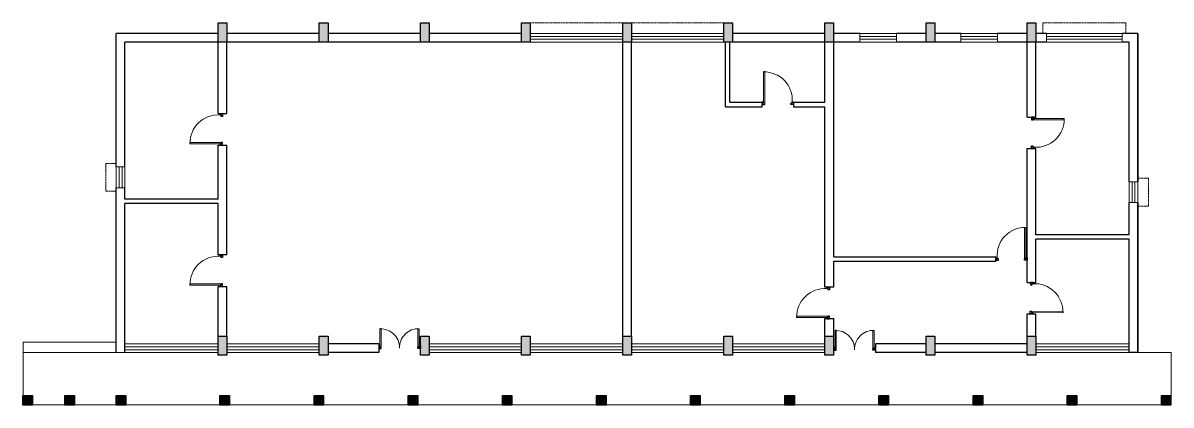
# Model space of a CAD drawing. Header units: inches. Extents: x -6800 to 96653, y -25814 to 17379.
# Drawn here: x 7134 to 8451, y 6821 to 7259 of the extents above; entities that cross this region are included whole.
import ezdxf

# ---------------------------------------------------------------- set-up
doc = ezdxf.new("R2010")
doc.units = ezdxf.units.IN
doc.header["$MEASUREMENT"] = 0
doc.linetypes.add('ACAD_ISO02W100', pattern=[15, 12, -3])
doc.layers.add('Chajja', color=191, linetype='ACAD_ISO02W100', lineweight=13, transparency=0.75)
for name, color, linetype, lineweight in [('Column', 101, 'Continuous', 30), ('Const line', 131, 'Continuous', 5), ('Door', 20, 'Continuous', 20), ('passage', 42, 'Continuous', 20), ('Stairs', 60, 'Continuous', 13), ('Wall', 90, 'Continuous', 30), ('Win ele', 211, 'Continuous', 15), ('Window', 140, 'Continuous', 13)]:
    doc.layers.add(name, color=color, linetype=linetype, lineweight=lineweight)

# ---------------------------------------------------------------- blocks, each defined once
blk = doc.blocks.new('col')
at = {"layer": 'Column'}
h = blk.add_hatch(color=256, dxfattribs=at)
h.dxf.hatch_style = 1
h.paths.add_polyline_path([(830.4, 923.4), (820.4, 923.4), (820.4, 901.4), (830.4, 901.4)])
blk.add_lwpolyline([(820.4, 923.4), (830.4, 923.4), (830.4, 901.4), (820.4, 901.4)], close=True, dxfattribs=at)
blk = doc.blocks.new('ext col2')
at = {"layer": 'Column'}
h = blk.add_hatch(color=256, dxfattribs=at)
h.dxf.hatch_style = 1
h.paths.add_polyline_path([(-33.9, -32.7), (-33.9, -21.7), (-44.9, -21.7), (-44.9, -32.7)])
blk.add_lwpolyline([(-44.9, -21.7), (-33.9, -21.7), (-33.9, -32.7), (-44.9, -32.7)], close=True, dxfattribs=at)
blk = doc.blocks.new('D')
at = {"transparency": 33554508}
h = blk.add_hatch(color=4, dxfattribs=at)
h.dxf.hatch_style = 1
h.paths.add_polyline_path([(619.5, 27.8), (621, 27.8), (621, 29.3), (618, 29.3), (618, 26.3), (619.5, 26.3)])
h = blk.add_hatch(color=4, dxfattribs=at)
h.dxf.hatch_style = 1
h.paths.add_polyline_path([(664.5, 26.3), (666, 26.3), (666, 29.3), (663, 29.3), (663, 27.8), (664.5, 27.8)])
for p, q in [((618, 26.3), (618, 29.3)), ((618, 29.3), (621, 29.3)), ((621, 27.8), (619.5, 27.8)), ((619.5, 27.8), (619.5, 26.3)), ((621, 29.3), (621, 27.8)), ((666, 29.3), (663, 29.3)), ((663, 29.3), (663, 27.8)), ((663, 27.8), (664.5, 27.8)), ((664.5, 27.8), (664.5, 26.3)), ((666, 26.3), (666, 29.3)), ((619.5, 26.3), (618, 26.3)), ((664.5, 26.3), (666, 26.3)), ((621, 6.8), (619.5, 6.8)), ((663, 6.8), (664.5, 6.8))]:
    blk.add_line(p, q)
at = {"layer": 'Door'}
for p, q in [((619.5, 6.8), (619.5, 27.8)), ((621, 27.8), (621, 6.8)), ((663, 27.8), (663, 6.8)), ((664.5, 6.8), (664.5, 27.8))]:
    blk.add_line(p, q, dxfattribs=at)
for centre, radius, start, end in [((620.3, 28.5), 21.8, 268.0251, 1.9749), ((663.8, 28.5), 21.7, 179.9319, 271.9773)]:
    blk.add_arc(centre, radius, start, end, dxfattribs=at)
blk = doc.blocks.new('D1')
at = {"transparency": 33554508}
h = blk.add_hatch(color=4, dxfattribs=at)
h.dxf.hatch_style = 1
h.paths.add_polyline_path([(579.6, -15.7), (581.1, -15.7), (581.1, -14.2), (578.1, -14.2), (578.1, -17.2), (579.6, -17.2)])
h.paths.add_polyline_path([(612.6, -15.7), (612.6, -17.2), (614.1, -17.2), (614.1, -14.2), (611.1, -14.2), (611.1, -15.7)])
for p, q in [((578.1, -17.2), (578.1, -14.2)), ((578.1, -14.2), (581.1, -14.2)), ((579.6, -17.2), (578.1, -17.2)), ((581.1, -15.7), (579.6, -15.7)), ((579.6, -15.7), (579.6, -17.2)), ((581.1, -14.2), (581.1, -15.7)), ((614.1, -14.2), (611.1, -14.2)), ((611.1, -14.2), (611.1, -15.7)), ((611.1, -15.7), (612.6, -15.7)), ((612.6, -15.7), (612.6, -17.2)), ((612.6, -17.2), (614.1, -17.2)), ((614.1, -17.2), (614.1, -14.2)), ((611.1, -51.7), (612.6, -51.7))]:
    blk.add_line(p, q)
at = {"layer": 'Door'}
for p, q in [((611.1, -15.7), (611.1, -51.7)), ((612.6, -51.7), (612.6, -15.7))]:
    blk.add_line(p, q, dxfattribs=at)
blk.add_arc((611.8, -19.4), 32.3, 176.1244, 271.3295, dxfattribs=at)

msp = doc.modelspace()

# ---------------------------------------------------------------- linework, layer by layer
at = {"layer": 'Chajja', "ltscale": 0.2}
for p, q in [((7822.1, 7259), (7716.1, 7259)), ((7938.1, 7259), (7832.1, 7259)), ((8304.1, 7259), (8304.1, 7247)), ((8399.1, 7259), (8304.1, 7259)), ((8399.1, 7259), (8399.1, 7247)), ((7229.1, 7098), (7241.1, 7098)), ((7229.1, 7098), (7229.1, 7066)), ((8425.1, 7081), (8413.1, 7081)), ((8425.1, 7049), (8425.1, 7081)), ((7229.1, 7066), (7241.1, 7066)), ((8425.1, 7049), (8413.1, 7049))]:
    msp.add_line(p, q, dxfattribs=at)
at = {"layer": 'Const line'}
for p, q in [((7978.1, 7247), (7948.1, 7247)), ((7978.1, 7237), (7948.1, 7237)), ((7251.1, 6881), (7241.1, 6881))]:
    msp.add_line(p, q, dxfattribs=at)
at = {"layer": 'passage'}
for p, q in [((7134.1, 6832), (7134.1, 6881)), ((8413.1, 6881), (8451.1, 6881)), ((8451.1, 6832), (8451.1, 6881)), ((8451.1, 6821), (7134.1, 6821))]:
    msp.add_line(p, q, dxfattribs=at)
at = {"layer": 'Stairs'}
for p, q in [((7241.1, 6893), (7134.1, 6893)), ((7134.1, 6881), (7134.1, 6893)), ((7241.1, 6881), (7134.1, 6881))]:
    msp.add_line(p, q, dxfattribs=at)
at = {"layer": 'Wall'}
for p, q in [((7358.1, 7247), (7241.1, 7247)), ((7241.1, 7094), (7241.1, 7247)), ((7474.1, 7247), (7368.1, 7247)), ((7590.1, 7247), (7484.1, 7247)), ((7706.1, 7247), (7600.1, 7247)), ((8054.1, 7247), (7948.1, 7247)), ((8094.1, 7247), (8064.1, 7247)), ((8170.1, 7247), (8136.1, 7247)), ((8210.1, 7247), (8180.1, 7247)), ((8286.1, 7247), (8252.1, 7247)), ((8308.1, 7247), (8296.1, 7247)), ((8413.1, 7247), (8395.1, 7247)), ((8413.1, 7247), (8413.1, 7077)), ((8413.1, 7077), (8413.1, 7247)), ((7358.1, 7237), (7251.1, 7237)), ((7251.1, 7094), (7251.1, 7237)), ((7358.1, 7155), (7358.1, 7237)), ((7474.1, 7237), (7368.1, 7237)), ((7368.1, 7155), (7368.1, 7237)), ((7590.1, 7237), (7484.1, 7237)), ((7706.1, 7237), (7600.1, 7237)), ((7822.1, 6900), (7822.1, 7237)), ((7832.1, 6900), (7832.1, 7237)), ((7940.1, 7163), (7940.1, 7237)), ((7945.1, 7168), (7945.1, 7237)), ((8054.1, 7237), (7948.1, 7237)), ((8054.1, 7168), (8054.1, 7237)), ((8094.1, 7237), (8064.1, 7237)), ((8064.1, 6991), (8064.1, 7237)), ((8170.1, 7237), (8136.1, 7237)), ((8210.1, 7237), (8180.1, 7237)), ((8286.1, 7237), (8252.1, 7237)), ((8286.1, 7151), (8286.1, 7237)), ((8296.1, 7151), (8296.1, 7237)), ((8308.1, 7237), (8296.1, 7237)), ((8403.1, 7237), (8395.1, 7237)), ((8403.1, 7077), (8403.1, 7237)), ((7945.1, 7168), (7982.1, 7168)), ((7982.1, 7163), (7982.1, 7168)), ((8018.1, 7168), (8054.1, 7168)), ((8018.1, 7168), (8018.1, 7163)), ((7358.1, 7155), (7368.1, 7155)), ((7940.1, 7163), (7982.1, 7163)), ((8018.1, 7163), (8054.1, 7163)), ((8054.1, 6956), (8054.1, 7163)), ((8286.1, 7151), (8296.1, 7151)), ((7358.1, 7057), (7358.1, 7119)), ((7358.1, 7119), (7368.1, 7119)), ((7368.1, 6993), (7368.1, 7119)), ((8286.1, 6961.6), (8286.1, 7115)), ((8286.1, 7115), (8296.1, 7115)), ((8296.1, 7016), (8296.1, 7115)), ((7241.1, 6881), (7241.1, 7070)), ((7251.1, 7057), (7251.1, 7070)), ((7358.1, 7057), (7251.1, 7057)), ((7251.1, 6891), (7251.1, 7052)), ((7358.1, 7052), (7251.1, 7052)), ((7358.1, 6993), (7358.1, 7052)), ((8403.1, 7016), (8403.1, 7053)), ((8413.1, 7053), (8413.1, 6881)), ((8413.1, 6881), (8413.1, 7053)), ((8403.1, 7016), (8296.1, 7016)), ((8403.1, 7011), (8296.1, 7011)), ((8296.1, 6961.6), (8296.1, 7011)), ((8403.1, 6891), (8403.1, 7011)), ((7368.1, 6993), (7358.1, 6993)), ((8064.1, 6991), (8250.1, 6991)), ((8064.1, 6956), (8064.1, 6986)), ((8064.1, 6986), (8250.1, 6986)), ((8250.1, 6986), (8250.1, 6991)), ((7358.1, 6900), (7358.1, 6957)), ((7358.1, 6957), (7368.1, 6957)), ((7368.1, 6900), (7368.1, 6957)), ((8064.1, 6956), (8054.1, 6956)), ((8286.1, 6961.6), (8296.1, 6961.6)), ((8054.1, 6900), (8054.1, 6920)), ((8054.1, 6920), (8064.1, 6920)), ((8064.1, 6900), (8064.1, 6920)), ((8286.1, 6900), (8286.1, 6925.6)), ((8286.1, 6925.6), (8296.1, 6925.6)), ((8296.1, 6900), (8296.1, 6925.6)), ((7251.1, 6881), (7251.1, 6891)), ((7542.1, 6891), (7484.1, 6891)), ((7542.1, 6891), (7542.1, 6881)), ((8170.1, 6891), (8112.1, 6891)), ((8112.1, 6891), (8112.1, 6881)), ((8286.1, 6891), (8180.1, 6891)), ((8403.1, 6881), (8403.1, 6891)), ((7542.1, 6881), (7484.1, 6881)), ((8170.1, 6881), (8112.1, 6881)), ((8286.1, 6881), (8180.1, 6881)), ((8413.1, 6881), (8403.1, 6881))]:
    msp.add_line(p, q, dxfattribs=at)
at = {"layer": 'Window'}
for p, q in [((7716.1, 7247), (7822.1, 7247)), ((7822.1, 7243.6), (7716.1, 7243.6)), ((7832.1, 7247), (7938.1, 7247)), ((7938.1, 7243.6), (7832.1, 7243.6)), ((8136.1, 7243.6), (8094.1, 7243.6)), ((8252.1, 7243.6), (8210.1, 7243.6)), ((8395.1, 7243.6), (8308.1, 7243.6)), ((7822.1, 7240.3), (7716.1, 7240.3)), ((7822.1, 7237), (7716.1, 7237)), ((7938.1, 7240.3), (7832.1, 7240.3)), ((7938.1, 7237), (7832.1, 7237)), ((8136.1, 7240.3), (8094.1, 7240.3)), ((8252.1, 7240.3), (8210.1, 7240.3)), ((8395.1, 7240.3), (8308.1, 7240.3)), ((7244.4, 7070), (7244.4, 7094)), ((7247.7, 7070), (7247.7, 7094)), ((8406.4, 7053), (8406.4, 7077)), ((8409.7, 7053), (8409.7, 7077)), ((7251.1, 6891), (7358.1, 6891)), ((8296.1, 6891), (8403.1, 6891)), ((7358.1, 6887.6), (7251.1, 6887.6)), ((7358.1, 6884.3), (7251.1, 6884.3)), ((7358.1, 6881), (7251.1, 6881)), ((7474.1, 6887.6), (7368.1, 6887.6)), ((7474.1, 6884.3), (7368.1, 6884.3)), ((7706.1, 6887.6), (7600.1, 6887.6)), ((7706.1, 6884.3), (7600.1, 6884.3)), ((7822.1, 6887.6), (7716.1, 6887.6)), ((7822.1, 6884.3), (7716.1, 6884.3)), ((7938.1, 6887.6), (7832.1, 6887.6)), ((7938.1, 6884.3), (7832.1, 6884.3)), ((8054.1, 6887.6), (7948.1, 6887.6)), ((8054.1, 6884.3), (7948.1, 6884.3)), ((8403.1, 6887.6), (8296.1, 6887.6)), ((8403.1, 6884.3), (8296.1, 6884.3)), ((8403.1, 6881), (8296.1, 6881))]:
    msp.add_line(p, q, dxfattribs=at)
for points in [[(8094.1, 7247), (8136.1, 7247), (8136.1, 7237), (8094.1, 7237)], [(8210.1, 7247), (8252.1, 7247), (8252.1, 7237), (8210.1, 7237)], [(8395.1, 7237), (8308.1, 7237), (8308.1, 7247), (8395.1, 7247)], [(7241.1, 7094), (7251.1, 7094), (7251.1, 7070), (7241.1, 7070)], [(8403.1, 7077), (8413.1, 7077), (8413.1, 7053), (8403.1, 7053)]]:
    msp.add_lwpolyline(points, close=True, dxfattribs=at)
for points in [[(7368.1, 6891), (7474.1, 6891)], [(7600.1, 6891), (7706.1, 6891)], [(7716.1, 6891), (7822.1, 6891)], [(7832.1, 6891), (7938.1, 6891)], [(7948.1, 6891), (8054.1, 6891)], [(7474.1, 6881), (7368.1, 6881)], [(7706.1, 6881), (7600.1, 6881)], [(7822.1, 6881), (7716.1, 6881)], [(7938.1, 6881), (7832.1, 6881)], [(8054.1, 6881), (7948.1, 6881)]]:
    msp.add_lwpolyline(points, dxfattribs=at)

# ---------------------------------------------------------------- block references
for name, p, rotation in [('D1', (8596.1, 7151.2), 180), ('D1', (7377.3, 7733), 270), ('D1', (8276.8, 6536.9), 89.99999999999999), ('D1', (7377.3, 7571), 270), ('D1', (8073.3, 7534), 270), ('D', (8208.1, 6915.2), 180), ('D', (8730.1, 6913.3), 180)]:
    msp.add_blockref(name, p, dxfattribs=dict(rotation=rotation))
at = {"xscale": -1}
for p, rotation in [((7672, 6972.9), 180), ((8283, 7539.8), 89.27294492978501)]:
    msp.add_blockref('D1', p, dxfattribs=dict(at, rotation=rotation))
at = {"layer": 'Win ele', "transparency": 33554526, "rotation": 180}
for p in [(8188.4, 8160.4), (8304.4, 8160.4), (8420.4, 8160.4), (8536.4, 8160.4), (8652.4, 8160.4), (8768.4, 8160.4), (8884.4, 8160.4), (9000.4, 8160.4), (9116.4, 8160.4), (8188.4, 7801.4), (8304.4, 7801.4), (8420.4, 7801.4), (8536.4, 7801.4), (8652.4, 7801.4), (8768.4, 7801.4), (8884.4, 7801.4), (9000.4, 7801.4), (9116.4, 7801.4)]:
    msp.add_blockref('col', p, dxfattribs=at)
at = {"layer": 'Win ele', "transparency": 33554526}
for p in [(7178.9, 6853.6), (7226.9, 6853.6), (7285.9, 6853.6), (7404.9, 6853.6), (7512.9, 6853.6), (7620.9, 6853.6), (7728.9, 6853.6), (7836.9, 6853.6), (7944.9, 6853.6), (8052.9, 6853.6), (8160.9, 6853.6), (8268.9, 6853.6), (8376.9, 6853.6), (8484.9, 6853.6)]:
    msp.add_blockref('ext col2', p, dxfattribs=at)

doc.saveas('drawing.dxf')
